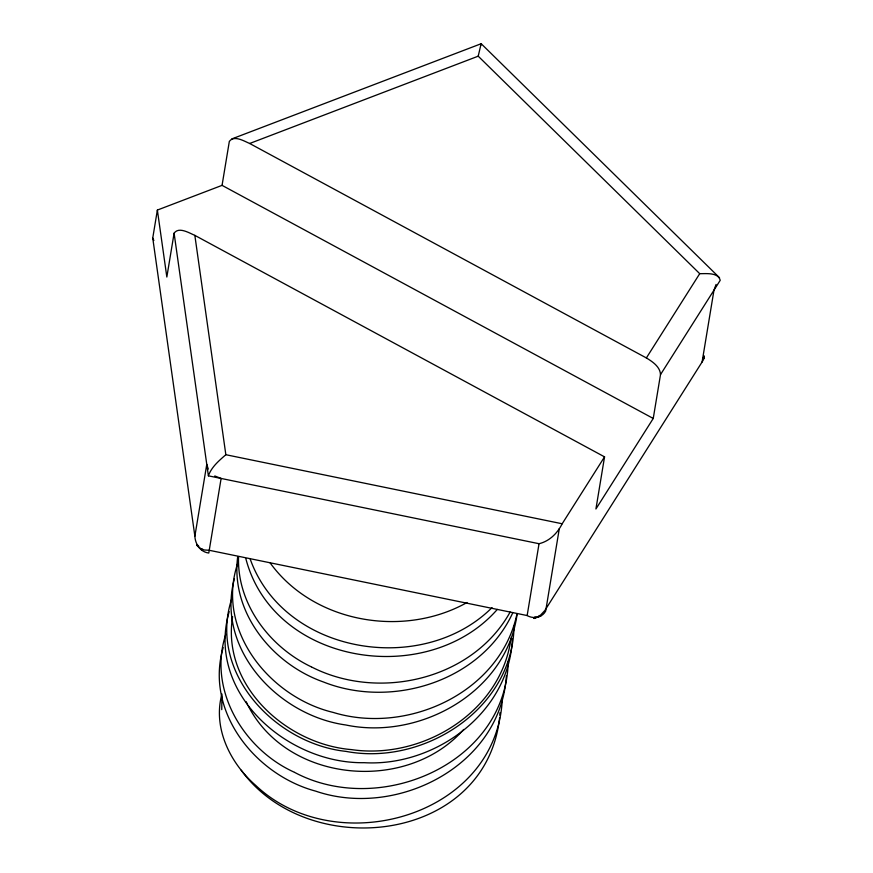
<?xml version="1.0" encoding="UTF-8"?>
<svg xmlns="http://www.w3.org/2000/svg" width="873" height="873" viewBox="0 0 873 873"><rect width="100%" height="100%" fill="white"/><g stroke="black" fill="none" stroke-linecap="round" stroke-linejoin="round"><path stroke-width="1.31" d="M238.536 556.985C237.03 604.356 269.833 647.199 311.465 666.939M481.187 43.825L481.034 44.981M514.022 626.148C513.018 709.051 423.536 766.145 346.024 751.391C274.886 743.796 207.403 672.079 231.836 598.485M221.949 694.024L221.753 709.651M508.217 661.658C506.034 763.995 379.068 817.652 294.507 772.332M502.335 698.389C497.501 816.79 336.291 861.52 255.844 785.514C230.799 763.799 213.198 729.315 221.469 695.759M499.618 717.65C485.857 843.274 308.54 862.775 241.188 770.193M499.782 715.173L499.934 712.695M512.364 638.872C509.254 712.772 435.081 766.843 364.183 762.686C287.468 764.006 205.526 692.9 229.195 611.646M703.18 357.985C704.358 359.894 703.583 354.7 703.933 356.304M505.969 680.645L506.427 675.746M703.78 358.574L703.758 355.627M237.696 556.668C230.385 612.726 272.431 664.026 323.425 681.977C391.704 709.083 481.056 681.464 512.724 612.89M157.369 210.066L166.841 277.025L174.098 233.189C178.779 226.489 189.048 232.905 194.843 235.372L604.553 456.863L595.921 508.992L653.244 418.462L222.058 185.36L157.369 210.066L152.731 238.111L153.855 240.512M505.816 681.857C496.29 768.491 394.29 818.121 315.677 791.134C255.342 774.951 204.5 711.571 223.182 647.602M653.244 418.462L660.501 374.615C660.184 366.769 652.469 361.651 646.369 357.941L249.667 143.488C243.971 141.033 233.964 134.889 229.326 141.426L222.058 185.36M232.589 616.567C221.491 685.665 286.388 744.287 351.524 749.612C422.445 760.045 501.517 712.008 511.032 638.054M517.1 614.166C506.635 692.245 419.727 740.5 345.773 724.972C278.411 715.609 215.456 649.425 234.379 578.81M660.501 374.615L720.236 280.288C718.108 272.256 706.333 273.751 699.72 273.675L478.208 56.178L481.121 43.737M214.78 475.96L221.12 478.448L208.778 553.046C200.408 552.031 195.181 544.065 194.875 536.186L206.77 464.36L208.265 469.052M559.32 528.58L545.669 611.067C542.122 617.811 533.327 619.186 527.15 615.552L539.034 543.715C549.521 541.227 557.487 533.152 562.179 523.767L604.553 456.863M535.171 616.676L534.047 618.455L539.863 615.847L544.839 610.522L702.099 361.989L713.983 290.152L716.078 284.445M539.034 543.715L208.396 475.84C211.43 467.044 219.025 460.671 225.845 454.713L562.179 523.767M174.098 233.189L208.396 475.84M517.002 613.817C500.316 692.682 407.265 735.121 333.246 712.433C270.51 697.483 216.613 631.801 236.889 565.911M225.834 634.256C207.468 689.343 243.523 749.187 294.048 772.114M237.194 564.864L237.882 562.79M510.127 612.028C472.708 679.62 379.155 701.237 311.977 667.19M646.369 357.941L699.72 273.675M702.099 361.989L703.573 359.469L703.944 356.468M497.304 609.419C427.966 688.491 273.936 665.553 245.87 558.742M463.694 729.457C406.971 793.546 287.588 783.103 248.008 705.439M492.012 607.619C422.499 676.64 284.216 654.368 250.202 559.091M467.022 602.512C403.348 638.283 313.407 622.973 269.997 562.703M231.782 138.938L481.187 43.715L719.538 277.745M249.667 143.488L478.208 56.178M534.047 618.455L540.867 615.847L539.154 615.498M527.15 615.552L209.236 550.285L204.238 549.968L199.928 548.255L196.829 545.21L198.542 545.57M201.914 550.23L201.761 548.735M201.849 550.186L196.829 545.21M246.251 701.772L247.386 704.227M194.843 235.372L225.845 454.713M152.742 238.056L194.875 536.186"/></g></svg>
